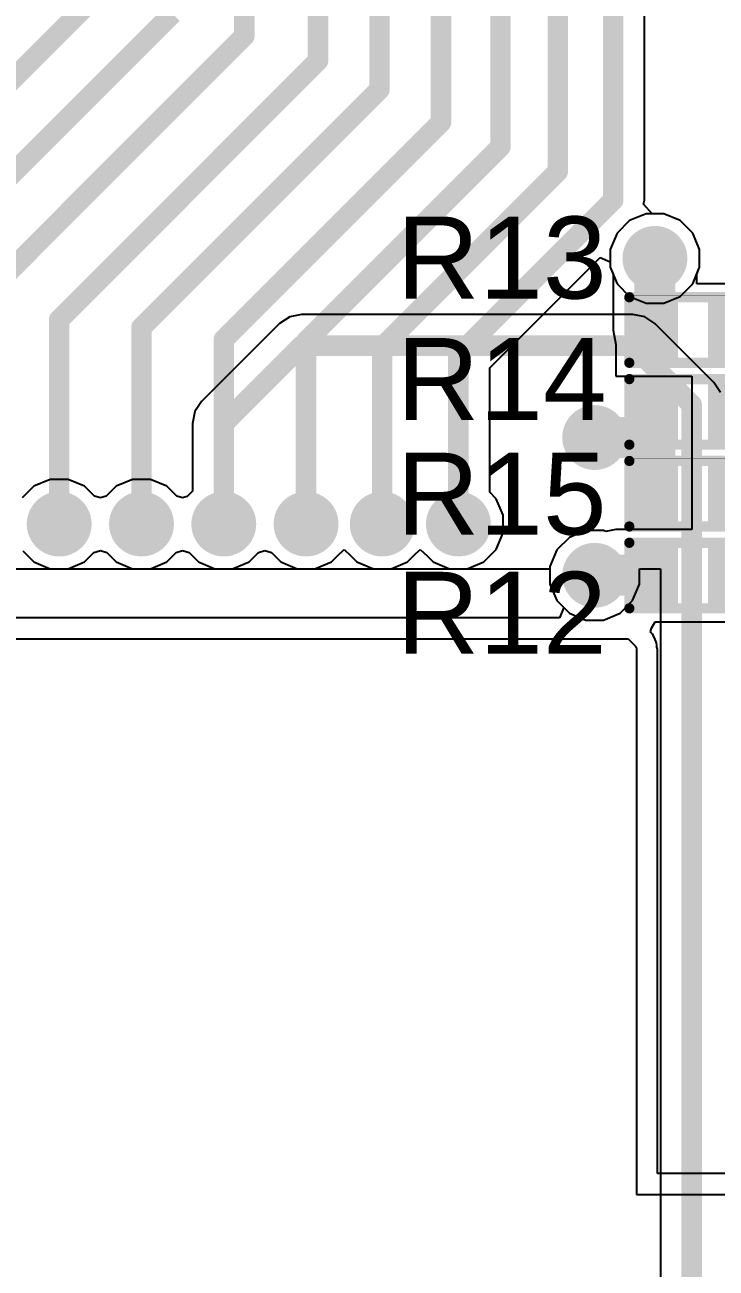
# Model space of a CAD drawing. Header units: millimetres. Extents: x 0 to 5423, y 0 to 5425.
# Drawn here: x 117.17 to 125.74, y 60.38 to 75.78 of the extents above; entities that cross this region are included whole.
import ezdxf

# ---------------------------------------------------------------- set-up
doc = ezdxf.new("R2010")
doc.units = ezdxf.units.MM
for name, color, linetype in [('BottomLayer', 5, 'Continuous'), ('BottomSolder', 6, 'Continuous'), ('TopLayer', 1, 'Continuous'), ('TopOverlay', 2, 'Continuous'), ('TopPaste', 8, 'Continuous'), ('TopSolder', 216, 'Continuous'), ('ViaHoleLayer', 16, 'Continuous')]:
    doc.layers.add(name, color=color, linetype=linetype)
doc.styles.add('Arial', font='', dxfattribs={"height": 0.2})
doc.styles.get('Arial').set_extended_font_data('Arial')

# ---------------------------------------------------------------- blocks, each defined once
blk = doc.blocks.new('R___0402_4')
at = {"layer": 'TopLayer'}
for points in [[(-0.699, -0.318), (-0.699, 0.318), (-0.241, 0.318), (-0.241, -0.318)], [(0.241, -0.318), (0.241, 0.318), (0.699, 0.318), (0.699, -0.318)]]:
    blk.add_hatch(color=1, dxfattribs=at).paths.add_polyline_path(points)
at = {"layer": 'TopPaste'}
for points in [[(-0.699, -0.318), (-0.699, 0.318), (-0.241, 0.318), (-0.241, -0.318)], [(0.241, -0.318), (0.241, 0.318), (0.699, 0.318), (0.699, -0.318)]]:
    blk.add_hatch(color=8, dxfattribs=at).paths.add_polyline_path(points)
at = {"layer": 'TopSolder'}
for points in [[(-0.754, -0.373), (-0.754, 0.373), (-0.186, 0.373), (-0.186, -0.373)], [(0.186, -0.373), (0.186, 0.373), (0.754, 0.373), (0.754, -0.373)]]:
    blk.add_hatch(color=216, dxfattribs=at).paths.add_polyline_path(points)
at = {"layer": 'TopOverlay'}
for points, const_width in [([(-0.787, 0.406), (-0.787, -0.406)], 0.127), ([(0.787, 0.406), (-0.787, 0.406)], 0.127), ([(0.787, 0.406), (0.787, -0.406)], 0.127), ([(0.787, -0.406), (-0.787, -0.406)], 0.127), ([(0.813, -0.432), (-0.813, -0.432)], 0.00323)]:
    blk.add_lwpolyline(points, dxfattribs=dict(at, const_width=const_width))
for points, const_width in [([(-0.819, 0.406, 1), (-0.756, 0.406, 1)], 0.0635), ([(-0.819, 0.406, 1), (-0.756, 0.406, 1)], 0.0635), ([(0.756, 0.406, 1), (0.819, 0.406, 1)], 0.0635), ([(0.756, 0.406, 1), (0.819, 0.406, 1)], 0.0635), ([(-0.819, -0.406, 1), (-0.756, -0.406, 1)], 0.0635), ([(-0.819, -0.406, 1), (-0.756, -0.406, 1)], 0.0635), ([(-0.814, -0.432, 1), (-0.812, -0.432, 1)], 0.00161), ([(0.756, -0.406, 1), (0.819, -0.406, 1)], 0.0635), ([(0.756, -0.406, 1), (0.819, -0.406, 1)], 0.0635), ([(0.812, -0.432, 1), (0.814, -0.432, 1)], 0.00161)]:
    blk.add_lwpolyline(points, format="xyb", close=True, dxfattribs=dict(at, const_width=const_width))
blk = doc.blocks.new('R___0402_11')
at = {"layer": 'TopLayer'}
for points in [[(-0.699, -0.318), (-0.699, 0.318), (-0.241, 0.318), (-0.241, -0.318)], [(0.241, -0.318), (0.241, 0.318), (0.699, 0.318), (0.699, -0.318)]]:
    blk.add_hatch(color=1, dxfattribs=at).paths.add_polyline_path(points)
at = {"layer": 'TopPaste'}
for points in [[(-0.699, -0.318), (-0.699, 0.318), (-0.241, 0.318), (-0.241, -0.318)], [(0.241, -0.318), (0.241, 0.318), (0.699, 0.318), (0.699, -0.318)]]:
    blk.add_hatch(color=8, dxfattribs=at).paths.add_polyline_path(points)
at = {"layer": 'TopSolder'}
for points in [[(-0.754, -0.373), (-0.754, 0.373), (-0.186, 0.373), (-0.186, -0.373)], [(0.186, -0.373), (0.186, 0.373), (0.754, 0.373), (0.754, -0.373)]]:
    blk.add_hatch(color=216, dxfattribs=at).paths.add_polyline_path(points)
at = {"layer": 'TopOverlay'}
for points, const_width in [([(0.787, 0.406), (-0.787, 0.406)], 0.127), ([(-0.787, 0.406), (-0.787, -0.406)], 0.127), ([(0.787, 0.406), (0.787, -0.406)], 0.127), ([(0.787, -0.406), (-0.787, -0.406)], 0.127), ([(0.813, -0.432), (-0.813, -0.432)], 0.00323)]:
    blk.add_lwpolyline(points, dxfattribs=dict(at, const_width=const_width))
for points, const_width in [([(-0.819, 0.406, 1), (-0.756, 0.406, 1)], 0.0635), ([(-0.819, 0.406, 1), (-0.756, 0.406, 1)], 0.0635), ([(0.756, 0.406, 1), (0.819, 0.406, 1)], 0.0635), ([(0.756, 0.406, 1), (0.819, 0.406, 1)], 0.0635), ([(-0.819, -0.406, 1), (-0.756, -0.406, 1)], 0.0635), ([(-0.819, -0.406, 1), (-0.756, -0.406, 1)], 0.0635), ([(-0.814, -0.432, 1), (-0.812, -0.432, 1)], 0.00161), ([(0.756, -0.406, 1), (0.819, -0.406, 1)], 0.0635), ([(0.756, -0.406, 1), (0.819, -0.406, 1)], 0.0635), ([(0.812, -0.432, 1), (0.814, -0.432, 1)], 0.00161)]:
    blk.add_lwpolyline(points, format="xyb", close=True, dxfattribs=dict(at, const_width=const_width))
blk = doc.blocks.new('R___0402_12')
at = {"layer": 'TopLayer'}
for points in [[(-0.699, -0.318), (-0.699, 0.318), (-0.241, 0.318), (-0.241, -0.318)], [(0.241, -0.318), (0.241, 0.318), (0.699, 0.318), (0.699, -0.318)]]:
    blk.add_hatch(color=1, dxfattribs=at).paths.add_polyline_path(points)
at = {"layer": 'TopPaste'}
for points in [[(-0.699, -0.318), (-0.699, 0.318), (-0.241, 0.318), (-0.241, -0.318)], [(0.241, -0.318), (0.241, 0.318), (0.699, 0.318), (0.699, -0.318)]]:
    blk.add_hatch(color=8, dxfattribs=at).paths.add_polyline_path(points)
at = {"layer": 'TopSolder'}
for points in [[(-0.754, -0.373), (-0.754, 0.373), (-0.186, 0.373), (-0.186, -0.373)], [(0.186, -0.373), (0.186, 0.373), (0.754, 0.373), (0.754, -0.373)]]:
    blk.add_hatch(color=216, dxfattribs=at).paths.add_polyline_path(points)
at = {"layer": 'TopOverlay'}
for points, const_width in [([(0.787, 0.406), (-0.787, 0.406)], 0.127), ([(-0.787, 0.406), (-0.787, -0.406)], 0.127), ([(0.787, 0.406), (0.787, -0.406)], 0.127), ([(0.787, -0.406), (-0.787, -0.406)], 0.127), ([(0.813, -0.432), (-0.813, -0.432)], 0.00323)]:
    blk.add_lwpolyline(points, dxfattribs=dict(at, const_width=const_width))
for points, const_width in [([(-0.819, 0.406, 1), (-0.756, 0.406, 1)], 0.0635), ([(-0.819, 0.406, 1), (-0.756, 0.406, 1)], 0.0635), ([(0.756, 0.406, 1), (0.819, 0.406, 1)], 0.0635), ([(0.756, 0.406, 1), (0.819, 0.406, 1)], 0.0635), ([(-0.819, -0.406, 1), (-0.756, -0.406, 1)], 0.0635), ([(-0.819, -0.406, 1), (-0.756, -0.406, 1)], 0.0635), ([(-0.814, -0.432, 1), (-0.812, -0.432, 1)], 0.00161), ([(0.756, -0.406, 1), (0.819, -0.406, 1)], 0.0635), ([(0.756, -0.406, 1), (0.819, -0.406, 1)], 0.0635), ([(0.812, -0.432, 1), (0.814, -0.432, 1)], 0.00161)]:
    blk.add_lwpolyline(points, format="xyb", close=True, dxfattribs=dict(at, const_width=const_width))
blk = doc.blocks.new('R___0402_287')
at = {"layer": 'TopLayer'}
for points in [[(-0.699, -0.318), (-0.699, 0.318), (-0.241, 0.318), (-0.241, -0.318)], [(0.241, -0.318), (0.241, 0.318), (0.699, 0.318), (0.699, -0.318)]]:
    blk.add_hatch(color=1, dxfattribs=at).paths.add_polyline_path(points)
at = {"layer": 'TopPaste'}
for points in [[(-0.699, -0.318), (-0.699, 0.318), (-0.241, 0.318), (-0.241, -0.318)], [(0.241, -0.318), (0.241, 0.318), (0.699, 0.318), (0.699, -0.318)]]:
    blk.add_hatch(color=8, dxfattribs=at).paths.add_polyline_path(points)
at = {"layer": 'TopSolder'}
for points in [[(-0.754, -0.373), (-0.754, 0.373), (-0.186, 0.373), (-0.186, -0.373)], [(0.186, -0.373), (0.186, 0.373), (0.754, 0.373), (0.754, -0.373)]]:
    blk.add_hatch(color=216, dxfattribs=at).paths.add_polyline_path(points)
at = {"layer": 'TopOverlay'}
for points, const_width in [([(0.787, 0.406), (-0.787, 0.406)], 0.127), ([(-0.787, 0.406), (-0.787, -0.406)], 0.127), ([(0.787, 0.406), (0.787, -0.406)], 0.127), ([(0.787, -0.406), (-0.787, -0.406)], 0.127), ([(0.813, -0.432), (-0.813, -0.432)], 0.00323)]:
    blk.add_lwpolyline(points, dxfattribs=dict(at, const_width=const_width))
for points, const_width in [([(-0.819, 0.406, 1), (-0.756, 0.406, 1)], 0.0635), ([(-0.819, 0.406, 1), (-0.756, 0.406, 1)], 0.0635), ([(0.756, 0.406, 1), (0.819, 0.406, 1)], 0.0635), ([(0.756, 0.406, 1), (0.819, 0.406, 1)], 0.0635), ([(-0.819, -0.406, 1), (-0.756, -0.406, 1)], 0.0635), ([(-0.819, -0.406, 1), (-0.756, -0.406, 1)], 0.0635), ([(-0.814, -0.432, 1), (-0.812, -0.432, 1)], 0.00161), ([(0.756, -0.406, 1), (0.819, -0.406, 1)], 0.0635), ([(0.756, -0.406, 1), (0.819, -0.406, 1)], 0.0635), ([(0.812, -0.432, 1), (0.814, -0.432, 1)], 0.00161)]:
    blk.add_lwpolyline(points, format="xyb", close=True, dxfattribs=dict(at, const_width=const_width))

msp = doc.modelspace()

# ---------------------------------------------------------------- hatches: boundary and pattern name
at = {"layer": 'BottomLayer'}
h = msp.add_hatch(color=5, dxfattribs=at)
edge = h.paths.add_edge_path()
edge.add_arc((124.978, 72.887), 0.3, 0, 360)
h = msp.add_hatch(color=5, dxfattribs=at)
edge = h.paths.add_edge_path()
edge.add_arc((124.231, 70.668), 0.3, 0, 360)
h = msp.add_hatch(color=5, dxfattribs=at)
edge = h.paths.add_edge_path()
edge.add_arc((117.594, 69.596), 0.3, 0, 360)
h = msp.add_hatch(color=5, dxfattribs=at)
edge = h.paths.add_edge_path()
edge.add_arc((118.614, 69.596), 0.3, 0, 360)
h = msp.add_hatch(color=5, dxfattribs=at)
edge = h.paths.add_edge_path()
edge.add_arc((119.634, 69.596), 0.3, 0, 360)
h = msp.add_hatch(color=5, dxfattribs=at)
edge = h.paths.add_edge_path()
edge.add_arc((120.654, 69.596), 0.3, 0, 360)
h = msp.add_hatch(color=5, dxfattribs=at)
edge = h.paths.add_edge_path()
edge.add_arc((121.598, 69.596), 0.3, 0, 360)
h = msp.add_hatch(color=5, dxfattribs=at)
edge = h.paths.add_edge_path()
edge.add_arc((122.542, 69.596), 0.3, 0, 360)
h = msp.add_hatch(color=5, dxfattribs=at)
edge = h.paths.add_edge_path()
edge.add_arc((124.231, 68.961), 0.3, 0, 360)
at = {"layer": 'BottomSolder'}
h = msp.add_hatch(color=6, dxfattribs=at)
edge = h.paths.add_edge_path()
edge.add_arc((124.978, 72.887), 0.402, 0, 360)
h = msp.add_hatch(color=6, dxfattribs=at)
edge = h.paths.add_edge_path()
edge.add_arc((124.231, 70.668), 0.402, 0, 360)
h = msp.add_hatch(color=6, dxfattribs=at)
edge = h.paths.add_edge_path()
edge.add_arc((117.594, 69.596), 0.402, 0, 360)
h = msp.add_hatch(color=6, dxfattribs=at)
edge = h.paths.add_edge_path()
edge.add_arc((118.614, 69.596), 0.402, 0, 360)
h = msp.add_hatch(color=6, dxfattribs=at)
edge = h.paths.add_edge_path()
edge.add_arc((119.634, 69.596), 0.402, 0, 360)
h = msp.add_hatch(color=6, dxfattribs=at)
edge = h.paths.add_edge_path()
edge.add_arc((120.654, 69.596), 0.402, 0, 360)
h = msp.add_hatch(color=6, dxfattribs=at)
edge = h.paths.add_edge_path()
edge.add_arc((121.598, 69.596), 0.402, 0, 360)
h = msp.add_hatch(color=6, dxfattribs=at)
edge = h.paths.add_edge_path()
edge.add_arc((122.542, 69.596), 0.402, 0, 360)
h = msp.add_hatch(color=6, dxfattribs=at)
edge = h.paths.add_edge_path()
edge.add_arc((124.231, 68.961), 0.402, 0, 360)
at = {"layer": 'TopLayer'}
h = msp.add_hatch(color=1, dxfattribs=at)
edge = h.paths.add_edge_path()
edge.add_arc((124.978, 72.887), 0.3, 0, 360)
h = msp.add_hatch(color=1, dxfattribs=at)
edge = h.paths.add_edge_path()
edge.add_arc((124.231, 70.668), 0.3, 0, 360)
h = msp.add_hatch(color=1, dxfattribs=at)
edge = h.paths.add_edge_path()
edge.add_arc((117.594, 69.596), 0.3, 0, 360)
h = msp.add_hatch(color=1, dxfattribs=at)
edge = h.paths.add_edge_path()
edge.add_arc((118.614, 69.596), 0.3, 0, 360)
h = msp.add_hatch(color=1, dxfattribs=at)
edge = h.paths.add_edge_path()
edge.add_arc((119.634, 69.596), 0.3, 0, 360)
h = msp.add_hatch(color=1, dxfattribs=at)
edge = h.paths.add_edge_path()
edge.add_arc((120.654, 69.596), 0.3, 0, 360)
h = msp.add_hatch(color=1, dxfattribs=at)
edge = h.paths.add_edge_path()
edge.add_arc((121.598, 69.596), 0.3, 0, 360)
h = msp.add_hatch(color=1, dxfattribs=at)
edge = h.paths.add_edge_path()
edge.add_arc((122.542, 69.596), 0.3, 0, 360)
h = msp.add_hatch(color=1, dxfattribs=at)
edge = h.paths.add_edge_path()
edge.add_arc((124.231, 68.961), 0.3, 0, 360)
at = {"layer": 'TopSolder'}
h = msp.add_hatch(color=216, dxfattribs=at)
edge = h.paths.add_edge_path()
edge.add_arc((124.978, 72.887), 0.402, 0, 360)
h = msp.add_hatch(color=216, dxfattribs=at)
edge = h.paths.add_edge_path()
edge.add_arc((124.231, 70.668), 0.402, 0, 360)
h = msp.add_hatch(color=216, dxfattribs=at)
edge = h.paths.add_edge_path()
edge.add_arc((117.594, 69.596), 0.402, 0, 360)
h = msp.add_hatch(color=216, dxfattribs=at)
edge = h.paths.add_edge_path()
edge.add_arc((118.614, 69.596), 0.402, 0, 360)
h = msp.add_hatch(color=216, dxfattribs=at)
edge = h.paths.add_edge_path()
edge.add_arc((119.634, 69.596), 0.402, 0, 360)
h = msp.add_hatch(color=216, dxfattribs=at)
edge = h.paths.add_edge_path()
edge.add_arc((120.654, 69.596), 0.402, 0, 360)
h = msp.add_hatch(color=216, dxfattribs=at)
edge = h.paths.add_edge_path()
edge.add_arc((121.598, 69.596), 0.402, 0, 360)
h = msp.add_hatch(color=216, dxfattribs=at)
edge = h.paths.add_edge_path()
edge.add_arc((122.542, 69.596), 0.402, 0, 360)
h = msp.add_hatch(color=216, dxfattribs=at)
edge = h.paths.add_edge_path()
edge.add_arc((124.231, 68.961), 0.402, 0, 360)
at = {"layer": 'ViaHoleLayer'}
h = msp.add_hatch(color=16, dxfattribs=at)
edge = h.paths.add_edge_path()
edge.add_arc((124.978, 72.887), 0.15, 0, 360)
h = msp.add_hatch(color=16, dxfattribs=at)
edge = h.paths.add_edge_path()
edge.add_arc((124.231, 70.668), 0.15, 0, 360)
h = msp.add_hatch(color=16, dxfattribs=at)
edge = h.paths.add_edge_path()
edge.add_arc((117.594, 69.596), 0.15, 0, 360)
h = msp.add_hatch(color=16, dxfattribs=at)
edge = h.paths.add_edge_path()
edge.add_arc((118.614, 69.596), 0.15, 0, 360)
h = msp.add_hatch(color=16, dxfattribs=at)
edge = h.paths.add_edge_path()
edge.add_arc((119.634, 69.596), 0.15, 0, 360)
h = msp.add_hatch(color=16, dxfattribs=at)
edge = h.paths.add_edge_path()
edge.add_arc((120.654, 69.596), 0.15, 0, 360)
h = msp.add_hatch(color=16, dxfattribs=at)
edge = h.paths.add_edge_path()
edge.add_arc((121.598, 69.596), 0.15, 0, 360)
h = msp.add_hatch(color=16, dxfattribs=at)
edge = h.paths.add_edge_path()
edge.add_arc((122.542, 69.596), 0.15, 0, 360)
h = msp.add_hatch(color=16, dxfattribs=at)
edge = h.paths.add_edge_path()
edge.add_arc((124.231, 68.961), 0.15, 0, 360)

# ---------------------------------------------------------------- linework, layer by layer
at = {"layer": 'BottomLayer'}
for p, q in [((124.664, 73.356), (124.508, 73.201)), ((124.868, 73.441), (124.664, 73.356)), ((125.088, 73.441), (124.868, 73.441)), ((125.292, 73.356), (125.088, 73.441)), ((125.447, 73.201), (125.292, 73.356)), ((124.508, 73.201), (124.424, 72.997)), ((125.532, 72.997), (125.447, 73.201)), ((124.424, 72.997), (124.424, 72.777)), ((125.532, 72.777), (125.532, 72.997)), ((124.424, 72.777), (124.508, 72.573)), ((125.447, 72.573), (125.532, 72.777)), ((124.508, 72.573), (124.664, 72.417)), ((125.292, 72.417), (125.447, 72.573)), ((124.664, 72.417), (124.868, 72.333)), ((125.088, 72.333), (125.292, 72.417)), ((124.868, 72.333), (125.088, 72.333)), ((120.451, 72.165), (120.325, 72.08)), ((120.599, 72.194), (120.451, 72.165)), ((124.704, 72.194), (120.599, 72.194)), ((124.852, 72.165), (124.704, 72.194)), ((124.978, 72.08), (124.852, 72.165)), ((120.325, 72.08), (119.359, 71.115)), ((125.708, 71.351), (124.978, 72.08)), ((125.792, 71.225), (125.708, 71.351)), ((119.359, 71.115), (119.275, 70.989)), ((119.275, 70.989), (119.246, 70.841)), ((119.246, 70.841), (119.246, 70.003)), ((117.484, 70.15), (117.28, 70.066)), ((117.704, 70.15), (117.484, 70.15)), ((117.908, 70.066), (117.704, 70.15)), ((118.504, 70.15), (118.3, 70.066)), ((118.724, 70.15), (118.504, 70.15)), ((118.928, 70.066), (118.724, 70.15)), ((117.28, 70.066), (117.136, 69.922)), ((118.031, 69.943), (117.908, 70.066)), ((118.104, 69.921), (118.031, 69.943)), ((118.177, 69.943), (118.104, 69.921)), ((118.3, 70.066), (118.177, 69.943)), ((119.051, 69.943), (118.928, 70.066)), ((119.124, 69.921), (119.051, 69.943)), ((119.18, 69.938), (119.124, 69.921)), ((119.246, 70.003), (119.18, 69.938)), ((107.537, 69.042), (123.677, 69.042)), ((123.677, 69.042), (123.677, 68.851)), ((124.785, 68.851), (124.785, 69.042)), ((124.785, 69.042), (125.045, 69.042)), ((125.045, 69.042), (125.045, 34.787)), ((123.677, 68.851), (123.762, 68.647)), ((124.701, 68.647), (124.785, 68.851)), ((123.762, 68.647), (123.918, 68.491)), ((124.545, 68.491), (124.701, 68.647)), ((123.918, 68.491), (124.121, 68.407)), ((124.121, 68.407), (124.342, 68.407)), ((124.342, 68.407), (124.545, 68.491))]:
    msp.add_line(p, q, dxfattribs=at)
at = {"layer": 'BottomLayer', "const_width": 0.254}
for points in [[(119.634, 70.841), (120.599, 71.806)], [(120.599, 71.806), (124.704, 71.806)], [(124.704, 71.806), (125.433, 71.076)], [(125.433, 33.381), (125.433, 71.076)], [(119.634, 69.596), (119.634, 70.841)]]:
    msp.add_lwpolyline(points, dxfattribs=at)
at = {"layer": 'BottomLayer', "const_width": 0.127}
for points in [[(120.536, 71.806, 1), (120.663, 71.806, 1)], [(120.536, 71.806, 1), (120.663, 71.806, 1)], [(124.64, 71.806, 1), (124.767, 71.806, 1)], [(124.64, 71.806, 1), (124.767, 71.806, 1)], [(125.37, 71.076, 1), (125.497, 71.076, 1)], [(125.37, 71.076, 1), (125.497, 71.076, 1)], [(119.571, 70.841, 1), (119.698, 70.841, 1)], [(119.571, 70.841, 1), (119.698, 70.841, 1)], [(119.571, 69.596, 1), (119.698, 69.596, 1)]]:
    msp.add_lwpolyline(points, format="xyb", close=True, dxfattribs=at)
at = {"layer": 'TopLayer'}
for p, q in [((124.848, 73.609), (124.848, 82.719)), ((124.838, 73.558), (124.848, 73.609)), ((124.839, 73.554), (124.838, 73.558)), ((124.944, 73.441), (124.839, 73.554)), ((125.088, 73.441), (124.944, 73.441)), ((125.292, 73.356), (125.088, 73.441)), ((125.447, 73.201), (125.292, 73.356)), ((125.532, 72.997), (125.447, 73.201)), ((122.93, 71.53), (124.297, 72.897)), ((124.297, 72.897), (124.424, 72.844)), ((125.532, 72.777), (125.532, 72.997)), ((124.424, 72.844), (124.424, 72.777)), ((124.424, 72.777), (124.46, 72.69)), ((125.496, 72.69), (125.532, 72.777)), ((124.46, 72.69), (124.46, 72)), ((125.496, 72.571), (125.496, 72.69)), ((126.4, 72.571), (125.496, 72.571)), ((124.46, 72), (124.495, 71.822)), ((124.495, 71.822), (124.495, 71.428)), ((122.93, 69.991), (122.93, 71.53)), ((124.495, 71.428), (125.435, 71.428)), ((125.435, 71.428), (125.435, 70.414)), ((125.435, 70.414), (125.435, 69.529)), ((123.012, 69.91), (122.93, 69.991)), ((123.096, 69.706), (123.012, 69.91)), ((123.096, 69.486), (123.096, 69.706)), ((123.012, 69.282), (123.096, 69.486)), ((124.121, 69.515), (123.918, 69.431)), ((124.342, 69.515), (124.121, 69.515)), ((124.368, 69.504), (124.342, 69.515)), ((124.495, 69.529), (124.368, 69.504)), ((125.435, 69.529), (124.495, 69.529)), ((124.495, 69.529), (124.495, 69.529)), ((123.918, 69.431), (123.762, 69.275)), ((117.143, 69.263), (117.28, 69.126)), ((117.908, 69.126), (118.023, 69.242)), ((118.023, 69.242), (118.104, 69.269)), ((118.104, 69.269), (118.184, 69.242)), ((118.184, 69.242), (118.3, 69.126)), ((118.928, 69.126), (119.043, 69.242)), ((119.043, 69.242), (119.124, 69.269)), ((119.124, 69.269), (119.204, 69.242)), ((119.204, 69.242), (119.32, 69.126)), ((119.948, 69.126), (120.064, 69.242)), ((120.064, 69.242), (120.144, 69.269)), ((120.144, 69.269), (120.225, 69.242)), ((120.225, 69.242), (120.34, 69.126)), ((120.968, 69.126), (121.043, 69.202)), ((121.043, 69.202), (121.126, 69.28)), ((121.126, 69.28), (121.209, 69.202)), ((121.209, 69.202), (121.284, 69.126)), ((121.912, 69.126), (121.987, 69.202)), ((121.987, 69.202), (122.07, 69.28)), ((122.07, 69.28), (122.153, 69.202)), ((122.153, 69.202), (122.228, 69.126)), ((122.856, 69.126), (123.012, 69.282)), ((123.762, 69.275), (123.677, 69.071)), ((117.28, 69.126), (117.484, 69.042)), ((117.484, 69.042), (117.704, 69.042)), ((117.704, 69.042), (117.908, 69.126)), ((118.3, 69.126), (118.504, 69.042)), ((118.504, 69.042), (118.724, 69.042)), ((118.724, 69.042), (118.928, 69.126)), ((119.32, 69.126), (119.524, 69.042)), ((119.524, 69.042), (119.744, 69.042)), ((119.744, 69.042), (119.948, 69.126)), ((120.34, 69.126), (120.544, 69.042)), ((120.544, 69.042), (120.764, 69.042)), ((120.764, 69.042), (120.968, 69.126)), ((121.284, 69.126), (121.488, 69.042)), ((121.488, 69.042), (121.708, 69.042)), ((121.708, 69.042), (121.912, 69.126)), ((122.228, 69.126), (122.432, 69.042)), ((122.432, 69.042), (122.652, 69.042)), ((122.652, 69.042), (122.856, 69.126)), ((123.677, 69.071), (123.677, 68.851)), ((123.677, 68.851), (123.762, 68.647)), ((123.762, 68.647), (123.849, 68.56)), ((123.849, 68.56), (123.797, 68.433)), ((123.797, 68.433), (100.367, 68.433)), ((124.923, 68.259), (124.935, 68.307)), ((124.928, 68.251), (124.923, 68.259)), ((124.946, 68.233), (124.928, 68.251)), ((124.935, 68.307), (124.979, 68.386)), ((124.979, 68.386), (126.4, 68.386)), ((79.68, 68.174), (124.646, 68.174)), ((124.646, 68.174), (124.731, 68.089)), ((124.731, 68.089), (124.745, 68.069)), ((124.96, 68.213), (124.946, 68.233)), ((124.97, 68.189), (124.96, 68.213)), ((124.97, 68.188), (124.97, 68.189)), ((124.971, 68.186), (124.97, 68.188)), ((124.988, 68.145), (124.971, 68.186)), ((124.988, 68.144), (124.988, 68.145)), ((124.989, 68.143), (124.988, 68.144)), ((124.999, 68.119), (124.989, 68.143)), ((125.003, 68.096), (124.999, 68.119)), ((125.003, 68.07), (125.003, 68.096)), ((124.745, 68.069), (124.749, 68.045)), ((124.749, 68.045), (124.749, 61.549)), ((125.008, 68.045), (125.003, 68.07)), ((125.008, 61.549), (125.008, 68.045)), ((124.749, 61.549), (124.749, 61.29)), ((140.487, 61.549), (125.008, 61.549)), ((124.749, 61.29), (140.487, 61.29))]:
    msp.add_line(p, q, dxfattribs=at)
for points, const_width in [([(119.888, 75.641), (119.888, 86.004)], 0.254), ([(120.802, 75.336), (120.802, 84.658)], 0.254), ([(121.564, 74.981), (121.564, 84.303)], 0.254), ([(122.326, 74.574), (122.326, 83.998)], 0.254), ([(123.063, 74.27), (123.063, 83.718)], 0.254), ([(123.774, 73.965), (123.774, 83.287)], 0.254), ([(124.46, 73.609), (124.46, 82.88)], 0.254), ([(114.504, 72.594), (117.983, 76.073)], 0.254), ([(115.524, 72.446), (118.999, 75.921)], 0.254), ([(116.544, 72.297), (119.888, 75.641)], 0.254), ([(117.594, 72.128), (120.802, 75.336)], 0.254), ([(118.614, 72.03), (121.564, 74.981)], 0.254), ([(119.634, 71.882), (122.326, 74.574)], 0.254), ([(120.654, 71.861), (123.063, 74.27)], 0.254), ([(121.598, 71.789), (123.774, 73.965)], 0.254), ([(122.542, 71.691), (124.46, 73.609)], 0.254), ([(124.978, 72), (124.978, 72.887)], 0.508), ([(117.594, 69.596), (117.594, 72.128)], 0.254), ([(118.614, 69.596), (118.614, 72.03)], 0.254), ([(119.634, 69.596), (119.634, 71.882)], 0.254), ([(120.654, 69.596), (120.654, 71.861)], 0.254), ([(121.598, 69.596), (121.598, 71.789)], 0.254), ([(122.542, 69.596), (122.542, 71.691)], 0.254), ([(124.978, 70.668), (124.978, 70.986)], 0.508), ([(124.231, 70.668), (124.978, 70.668)], 0.508), ([(124.978, 69.972), (124.978, 70.668)], 0.508), ([(124.231, 68.961), (124.975, 68.961)], 0.508)]:
    msp.add_lwpolyline(points, dxfattribs=dict(at, const_width=const_width))
for points, const_width in [([(119.825, 75.641, 1), (119.952, 75.641, 1)], 0.127), ([(119.825, 75.641, 1), (119.952, 75.641, 1)], 0.127), ([(120.739, 75.336, 1), (120.866, 75.336, 1)], 0.127), ([(120.739, 75.336, 1), (120.866, 75.336, 1)], 0.127), ([(121.501, 74.981, 1), (121.628, 74.981, 1)], 0.127), ([(121.501, 74.981, 1), (121.628, 74.981, 1)], 0.127), ([(122.263, 74.574, 1), (122.39, 74.574, 1)], 0.127), ([(122.263, 74.574, 1), (122.39, 74.574, 1)], 0.127), ([(123, 74.27, 1), (123.127, 74.27, 1)], 0.127), ([(123, 74.27, 1), (123.127, 74.27, 1)], 0.127), ([(123.711, 73.965, 1), (123.838, 73.965, 1)], 0.127), ([(123.711, 73.965, 1), (123.838, 73.965, 1)], 0.127), ([(124.397, 73.609, 1), (124.524, 73.609, 1)], 0.127), ([(124.397, 73.609, 1), (124.524, 73.609, 1)], 0.127), ([(124.851, 72.887, 1), (125.105, 72.887, 1)], 0.254), ([(117.53, 72.128, 1), (117.657, 72.128, 1)], 0.127), ([(117.53, 72.128, 1), (117.657, 72.128, 1)], 0.127), ([(124.851, 72, 1), (125.105, 72, 1)], 0.254), ([(118.55, 72.03, 1), (118.677, 72.03, 1)], 0.127), ([(118.55, 72.03, 1), (118.677, 72.03, 1)], 0.127), ([(119.571, 71.882, 1), (119.698, 71.882, 1)], 0.127), ([(119.571, 71.882, 1), (119.698, 71.882, 1)], 0.127), ([(120.591, 71.861, 1), (120.718, 71.861, 1)], 0.127), ([(120.591, 71.861, 1), (120.718, 71.861, 1)], 0.127), ([(121.535, 71.789, 1), (121.662, 71.789, 1)], 0.127), ([(121.535, 71.789, 1), (121.662, 71.789, 1)], 0.127), ([(122.478, 71.691, 1), (122.605, 71.691, 1)], 0.127), ([(122.478, 71.691, 1), (122.605, 71.691, 1)], 0.127), ([(124.851, 70.986, 1), (125.105, 70.986, 1)], 0.254), ([(124.104, 70.668, 1), (124.358, 70.668, 1)], 0.254), ([(124.851, 70.668, 1), (125.105, 70.668, 1)], 0.254), ([(124.851, 70.668, 1), (125.105, 70.668, 1)], 0.254), ([(124.851, 70.668, 1), (125.105, 70.668, 1)], 0.254), ([(124.851, 69.972, 1), (125.105, 69.972, 1)], 0.254), ([(117.53, 69.596, 1), (117.657, 69.596, 1)], 0.127), ([(118.55, 69.596, 1), (118.677, 69.596, 1)], 0.127), ([(119.571, 69.596, 1), (119.698, 69.596, 1)], 0.127), ([(120.591, 69.596, 1), (120.718, 69.596, 1)], 0.127), ([(121.535, 69.596, 1), (121.662, 69.596, 1)], 0.127), ([(122.478, 69.596, 1), (122.605, 69.596, 1)], 0.127), ([(124.104, 68.961, 1), (124.358, 68.961, 1)], 0.254), ([(124.848, 68.961, 1), (125.102, 68.961, 1)], 0.254)]:
    msp.add_lwpolyline(points, format="xyb", close=True, dxfattribs=dict(at, const_width=const_width))

# ---------------------------------------------------------------- block references
at = {"rotation": 180}
for name, p in [('R___0402_11', (125.448, 72)), ('R___0402_4', (125.448, 70.986)), ('R___0402_287', (125.448, 69.972)), ('R___0402_12', (125.448, 68.958))]:
    msp.add_blockref(name, p, dxfattribs=at)

# ---------------------------------------------------------------- texts
at = {"layer": 'TopOverlay', "style": 'Arial'}
for s, p in [('R13', (121.776, 72.39)), ('R14', (121.776, 70.884)), ('R15', (121.776, 69.464)), ('R12', (121.776, 67.988))]:
    msp.add_text(s, height=1.016, dxfattribs=at).set_placement(p)

doc.saveas('drawing.dxf')
